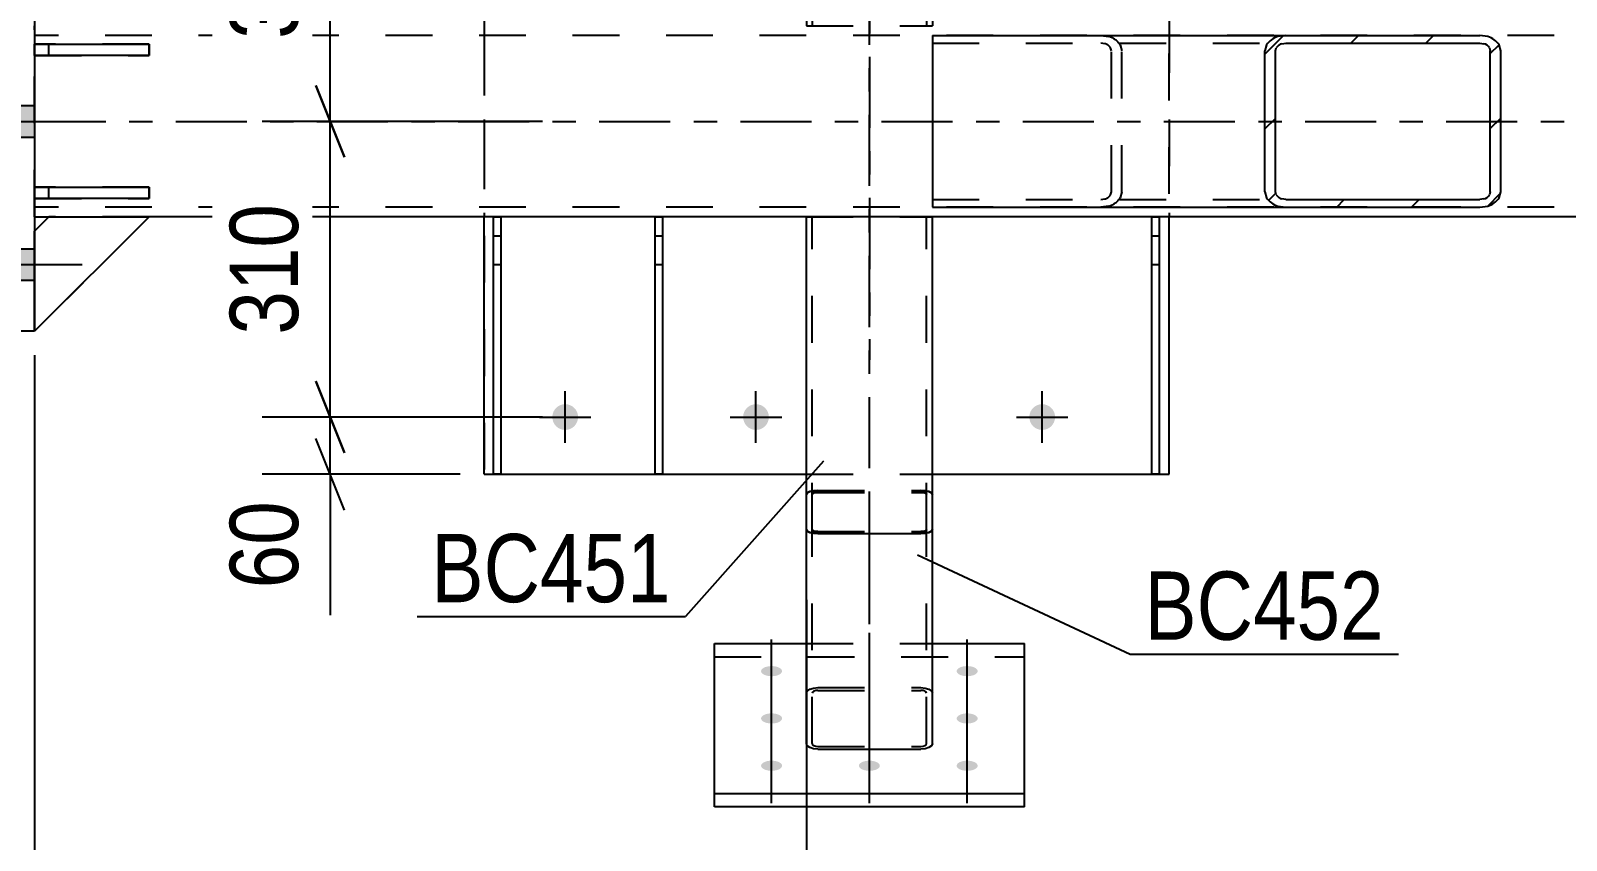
# Model space of a CAD drawing. Header units: millimetres. Extents: x -93 to 748, y -457 to 137.
# Drawn here: x -57.6 to 6.8, y -264.8 to -230.8 of the extents above; entities that cross this region are included whole.
import ezdxf

# ---------------------------------------------------------------- set-up
doc = ezdxf.new("R2010")
doc.units = ezdxf.units.MM
doc.linetypes.add('DXK_LINE_DOT2', pattern=[3.9198, 1.9599, -1.9599])
doc.linetypes.add('DXK_LINE_DOT3', pattern=[5.9187, 2.979, -0.9799, 0.9799, -0.9799])
doc.styles.add('Arial Narrow', font='ARIALN.TTF', dxfattribs={"height": 0.2})

# ---------------------------------------------------------------- blocks, each defined once
blk = doc.blocks.new('Part-761532223-5512 - 5498')
at = {"color": 7, "linetype": 'DXK_LINE_DOT2'}
for p, q in [((-57.423, -238.61), (-57.423, -230.61)), ((676.577, -231.01), (-57.423, -231.01)), ((676.577, -238.21), (-57.423, -238.21)), ((-52.622, -238.61), (-56.822, -238.61))]:
    blk.add_line(p, q, dxfattribs=at)
at = {"color": 7, "linetype": 'DXK_LINE_DOT3'}
blk.add_line((-57.423, -234.61), (676.577, -234.61), dxfattribs=at)
at = {"color": 2, "linetype": 'Continuous'}
for p, q in [((-57.423, -238.61), (-56.822, -238.61)), ((671.777, -238.61), (-52.622, -238.61))]:
    blk.add_line(p, q, dxfattribs=at)
blk = doc.blocks.new('Part-761532223-5587 - 5498')
at = {"color": 2, "linetype": 'Continuous'}
for p, q in [((-38.177, -249.41), (-38.177, -238.61)), ((-37.857, -249.41), (-37.857, -238.61)), ((-38.177, -240.61), (-37.857, -240.61)), ((-37.857, -249.41), (-38.177, -249.41))]:
    blk.add_line(p, q, dxfattribs=at)
at = {"color": 7, "linetype": 'DXK_LINE_DOT2'}
for p, q in [((-38.177, -238.61), (-37.857, -238.61)), ((-38.177, -239.41), (-37.857, -239.41))]:
    blk.add_line(p, q, dxfattribs=at)
blk = doc.blocks.new('Part-761532223-5541 - 5498')
at = {"color": 7, "linetype": 'DXK_LINE_DOT2'}
for p, q in [((-57.422, -239.21), (-56.822, -238.61)), ((-52.622, -238.61), (-57.422, -243.41)), ((-56.822, -238.61), (-52.622, -238.61)), ((-57.422, -243.41), (-57.422, -239.21))]:
    blk.add_line(p, q, dxfattribs=at)
blk = doc.blocks.new('Part-761532223-5544 - 5498')
at = {"color": 2, "linetype": 'Continuous'}
for p, q in [((-57.422, -239.21), (-56.822, -238.61)), ((-52.622, -238.61), (-57.422, -243.41)), ((-56.822, -238.61), (-52.622, -238.61)), ((-57.422, -243.41), (-57.422, -239.21))]:
    blk.add_line(p, q, dxfattribs=at)
blk = doc.blocks.new('Part-761532223-5547 - 5498')
at = {"color": 7, "linetype": 'DXK_LINE_DOT2'}
for p, q in [((-57.422, -239.21), (-56.822, -238.61)), ((-52.622, -238.61), (-57.422, -243.41)), ((-56.822, -238.61), (-52.622, -238.61)), ((-57.422, -243.41), (-57.422, -239.21))]:
    blk.add_line(p, q, dxfattribs=at)
blk = doc.blocks.new('Part-761532223-5548 - 5498')
at = {"color": 2, "linetype": 'Continuous'}
for p, q in [((-57.422, -237.37), (-52.622, -237.37)), ((-57.422, -237.85), (-57.422, -237.37)), ((-52.622, -237.37), (-52.622, -237.85)), ((-52.622, -237.85), (-57.422, -237.85))]:
    blk.add_line(p, q, dxfattribs=at)
at = {"color": 7, "linetype": 'DXK_LINE_DOT2'}
blk.add_line((-56.822, -237.85), (-56.822, -237.37), dxfattribs=at)
blk = doc.blocks.new('Part-761532223-5660 - 5498')
at = {"color": 2, "linetype": 'Continuous'}
for p, q in [((-38.577, -219.81), (-38.577, -219.81)), ((-38.577, -219.81), (-38.577, -230.61)), ((-38.577, -219.81), (-38.177, -219.81)), ((-37.857, -219.81), (-31.399, -219.81)), ((-31.079, -219.81), (-25.063, -219.81)), ((-19.783, -219.81), (-10.578, -219.81)), ((-10.258, -219.81), (-9.858, -219.81)), ((-9.858, -219.81), (-9.858, -230.61)), ((-38.577, -249.41), (-38.577, -238.61)), ((-9.858, -249.41), (-9.858, -238.61)), ((-38.577, -249.41), (-38.577, -249.41)), ((-38.577, -249.41), (-38.177, -249.41)), ((-37.857, -249.41), (-31.399, -249.41)), ((-31.079, -249.41), (-25.063, -249.41)), ((-19.783, -249.41), (-10.578, -249.41)), ((-10.258, -249.41), (-9.858, -249.41))]:
    blk.add_line(p, q, dxfattribs=at)
at = {"color": 7, "linetype": 'DXK_LINE_DOT2'}
for p, q in [((-38.577, -219.81), (-38.577, -249.41)), ((-38.577, -219.81), (-38.577, -219.81)), ((-38.177, -219.81), (-37.857, -219.81)), ((-31.399, -219.81), (-31.079, -219.81)), ((-25.063, -219.81), (-19.783, -219.81)), ((-10.578, -219.81), (-10.258, -219.81)), ((-9.858, -249.41), (-9.858, -219.81)), ((-38.577, -230.61), (-38.577, -238.61)), ((-9.858, -230.61), (-9.858, -238.61)), ((-38.577, -249.41), (-38.577, -249.41)), ((-38.177, -249.41), (-37.857, -249.41)), ((-31.399, -249.41), (-31.079, -249.41)), ((-25.063, -249.41), (-19.783, -249.41)), ((-10.578, -249.41), (-10.258, -249.41))]:
    blk.add_line(p, q, dxfattribs=at)
blk = doc.blocks.new('Part-761532223-5549 - 5498')
at = {"color": 2, "linetype": 'Continuous'}
for p, q in [((-57.422, -231.37), (-52.622, -231.37)), ((-57.422, -231.85), (-57.422, -231.37)), ((-52.622, -231.37), (-52.622, -231.85)), ((-52.622, -231.85), (-57.422, -231.85))]:
    blk.add_line(p, q, dxfattribs=at)
at = {"color": 7, "linetype": 'DXK_LINE_DOT2'}
blk.add_line((-56.822, -231.85), (-56.822, -231.37), dxfattribs=at)
blk = doc.blocks.new('Part-761532223-5550 - 5498')
at = {"color": 7, "linetype": 'DXK_LINE_DOT2'}
for p, q in [((-52.622, -237.37), (-57.422, -237.37)), ((-57.422, -237.37), (-57.422, -237.85)), ((-56.822, -237.85), (-56.822, -237.37)), ((-52.622, -237.85), (-52.622, -237.37)), ((-57.422, -237.85), (-52.622, -237.85))]:
    blk.add_line(p, q, dxfattribs=at)
blk = doc.blocks.new('Part-761532223-5551 - 5498')
at = {"color": 7, "linetype": 'DXK_LINE_DOT2'}
for p, q in [((-52.622, -231.37), (-57.422, -231.37)), ((-57.422, -231.37), (-57.422, -231.85)), ((-56.822, -231.85), (-56.822, -231.37)), ((-52.622, -231.85), (-52.622, -231.37)), ((-57.422, -231.85), (-52.622, -231.85))]:
    blk.add_line(p, q, dxfattribs=at)
blk = doc.blocks.new('Part-761532223-5631 - 5498')
at = {"color": 7, "linetype": 'DXK_LINE_DOT3'}
blk.add_line((-22.423, -208.229), (-22.423, -244.61), dxfattribs=at)
at = {"color": 2, "linetype": 'Continuous'}
for p, q in [((-25.063, -217.488), (-25.027, -217.425)), ((-25.063, -217.488), (-25.063, -230.61)), ((-25.027, -217.425), (-24.922, -217.372)), ((-24.922, -217.372), (-24.767, -217.336)), ((-24.767, -217.336), (-24.583, -217.324)), ((-24.583, -217.324), (-20.263, -217.324)), ((-20.263, -217.324), (-20.079, -217.336)), ((-20.079, -217.336), (-19.924, -217.372)), ((-19.924, -217.372), (-19.82, -217.425)), ((-19.82, -217.425), (-19.783, -217.488)), ((-19.783, -217.488), (-19.783, -230.61))]:
    blk.add_line(p, q, dxfattribs=at)
at = {"color": 7, "linetype": 'DXK_LINE_DOT2'}
for p, q in [((-24.805, -217.457), (-24.823, -217.488)), ((-24.823, -217.488), (-24.823, -230.61)), ((-24.753, -217.43), (-24.805, -217.457)), ((-24.675, -217.412), (-24.753, -217.43)), ((-24.583, -217.406), (-24.675, -217.412)), ((-24.583, -217.406), (-20.263, -217.406)), ((-20.171, -217.412), (-20.263, -217.406)), ((-20.093, -217.43), (-20.171, -217.412)), ((-20.041, -217.457), (-20.093, -217.43)), ((-20.023, -217.488), (-20.041, -217.457)), ((-20.023, -217.488), (-20.023, -230.61)), ((-25.027, -219.032), (-25.063, -218.969)), ((-24.922, -219.086), (-25.027, -219.032)), ((-24.767, -219.121), (-24.922, -219.086)), ((-24.823, -218.969), (-24.805, -219.001)), ((-24.805, -219.001), (-24.753, -219.028)), ((-24.583, -219.134), (-24.767, -219.121)), ((-24.753, -219.028), (-24.675, -219.045)), ((-24.675, -219.045), (-24.583, -219.052)), ((-24.583, -219.052), (-20.263, -219.052)), ((-24.583, -219.134), (-20.263, -219.134)), ((-20.263, -219.052), (-20.171, -219.045)), ((-20.079, -219.121), (-20.263, -219.134)), ((-20.171, -219.045), (-20.093, -219.028)), ((-20.093, -219.028), (-20.079, -219.02)), ((-20.079, -219.02), (-20.041, -219.001)), ((-19.924, -219.086), (-20.079, -219.121)), ((-20.041, -219.001), (-20.023, -218.969)), ((-19.82, -219.032), (-19.924, -219.086)), ((-19.783, -218.969), (-19.82, -219.032)), ((-25.063, -230.61), (-19.783, -230.61))]:
    blk.add_line(p, q, dxfattribs=at)
blk = doc.blocks.new('Part-761532223-5582 - 5498')
at = {"color": 2, "linetype": 'Continuous'}
for p, q in [((-10.578, -249.41), (-10.578, -238.61)), ((-10.258, -249.41), (-10.258, -238.61)), ((-10.578, -240.61), (-10.258, -240.61)), ((-10.258, -249.41), (-10.578, -249.41))]:
    blk.add_line(p, q, dxfattribs=at)
at = {"color": 7, "linetype": 'DXK_LINE_DOT2'}
for p, q in [((-10.578, -238.61), (-10.258, -238.61)), ((-10.578, -239.41), (-10.258, -239.41))]:
    blk.add_line(p, q, dxfattribs=at)
blk = doc.blocks.new('Part-761532223-5592 - 5498')
at = {"color": 2, "linetype": 'Continuous'}
for p, q in [((-31.399, -249.41), (-31.399, -238.61)), ((-31.079, -249.41), (-31.079, -238.61)), ((-31.399, -240.61), (-31.079, -240.61)), ((-31.079, -249.41), (-31.399, -249.41))]:
    blk.add_line(p, q, dxfattribs=at)
at = {"color": 7, "linetype": 'DXK_LINE_DOT2'}
for p, q in [((-31.399, -238.61), (-31.079, -238.61)), ((-31.399, -239.41), (-31.079, -239.41))]:
    blk.add_line(p, q, dxfattribs=at)
blk = doc.blocks.new('Part-761532223-5610 - 5498')
at = {"color": 2, "linetype": 'Continuous'}
for p, q in [((-28.923, -256.503), (-25.063, -256.503)), ((-28.923, -263.351), (-28.923, -256.503)), ((-19.783, -256.503), (-15.923, -256.503)), ((-15.923, -263.351), (-15.923, -256.503)), ((-28.923, -262.791), (-15.923, -262.791)), ((-15.923, -263.351), (-28.923, -263.351))]:
    blk.add_line(p, q, dxfattribs=at)
at = {"color": 7, "linetype": 'DXK_LINE_DOT2'}
for p, q in [((-25.063, -256.503), (-19.783, -256.503)), ((-28.923, -257.063), (-15.923, -257.063))]:
    blk.add_line(p, q, dxfattribs=at)
blk = doc.blocks.new('Part-761532223-5616 - 5498')
at = {"color": 7, "linetype": 'DXK_LINE_DOT2'}
for p, q in [((-25.027, -250.187), (-25.063, -250.25)), ((-25.063, -251.731), (-25.063, -250.25)), ((-24.922, -250.134), (-25.027, -250.187)), ((-24.767, -250.098), (-24.922, -250.134)), ((-24.823, -250.25), (-24.805, -250.219)), ((-24.823, -260.704), (-24.823, -250.25)), ((-24.805, -250.219), (-24.753, -250.192)), ((-24.583, -250.086), (-24.767, -250.098)), ((-24.753, -250.192), (-24.675, -250.174)), ((-24.675, -250.174), (-24.583, -250.168)), ((-24.583, -250.086), (-20.263, -250.086)), ((-24.583, -250.168), (-20.263, -250.168)), ((-20.079, -250.098), (-20.263, -250.086)), ((-20.263, -250.168), (-20.171, -250.174)), ((-20.171, -250.174), (-20.093, -250.192)), ((-20.093, -250.192), (-20.041, -250.219)), ((-19.924, -250.134), (-20.079, -250.098)), ((-20.041, -250.219), (-20.023, -250.25)), ((-20.023, -260.704), (-20.023, -250.25)), ((-19.82, -250.187), (-19.924, -250.134)), ((-19.783, -250.25), (-19.82, -250.187)), ((-19.783, -251.731), (-19.783, -250.25)), ((-24.805, -251.763), (-24.823, -251.731)), ((-20.023, -251.731), (-20.041, -251.763)), ((-24.753, -251.79), (-24.805, -251.763)), ((-24.675, -251.807), (-24.753, -251.79)), ((-24.583, -251.814), (-24.675, -251.807)), ((-24.583, -251.814), (-20.263, -251.814)), ((-20.171, -251.807), (-20.263, -251.814)), ((-20.093, -251.79), (-20.171, -251.807)), ((-20.041, -251.763), (-20.093, -251.79)), ((-25.063, -258.59), (-25.027, -258.5)), ((-25.027, -258.5), (-24.922, -258.423)), ((-24.922, -258.423), (-24.767, -258.372)), ((-24.805, -258.545), (-24.823, -258.59)), ((-24.753, -258.506), (-24.805, -258.545)), ((-24.767, -258.372), (-24.583, -258.355)), ((-24.675, -258.481), (-24.753, -258.506)), ((-24.583, -258.472), (-24.675, -258.481)), ((-24.583, -258.355), (-20.263, -258.355)), ((-24.583, -258.472), (-20.263, -258.472)), ((-20.263, -258.355), (-20.079, -258.372)), ((-20.171, -258.481), (-20.263, -258.472)), ((-20.093, -258.506), (-20.171, -258.481)), ((-20.093, -258.506), (-20.079, -258.517)), ((-20.079, -258.372), (-19.924, -258.423)), ((-20.079, -258.517), (-20.041, -258.545)), ((-20.023, -258.59), (-20.041, -258.545)), ((-19.924, -258.423), (-19.82, -258.5)), ((-19.82, -258.5), (-19.783, -258.59)), ((-24.823, -260.704), (-24.805, -260.749)), ((-24.805, -260.749), (-24.753, -260.788)), ((-20.093, -260.788), (-20.041, -260.749)), ((-20.041, -260.749), (-20.023, -260.704)), ((-24.753, -260.788), (-24.675, -260.813)), ((-24.675, -260.813), (-24.583, -260.822)), ((-24.583, -260.822), (-20.263, -260.822)), ((-20.263, -260.822), (-20.171, -260.813)), ((-20.171, -260.813), (-20.093, -260.788))]:
    blk.add_line(p, q, dxfattribs=at)
at = {"color": 7, "linetype": 'DXK_LINE_DOT3'}
blk.add_line((-22.423, -259.647), (-22.423, -250.991), dxfattribs=at)
at = {"color": 2, "linetype": 'Continuous'}
for p, q in [((-25.063, -260.704), (-25.063, -251.731)), ((-25.063, -251.731), (-25.027, -251.794)), ((-19.82, -251.794), (-19.783, -251.731)), ((-19.783, -260.704), (-19.783, -251.731)), ((-25.027, -251.794), (-24.922, -251.848)), ((-24.922, -251.848), (-24.767, -251.883)), ((-24.767, -251.883), (-24.583, -251.896)), ((-24.583, -251.896), (-20.263, -251.896)), ((-20.263, -251.896), (-20.079, -251.883)), ((-20.079, -251.883), (-19.924, -251.848)), ((-19.924, -251.848), (-19.82, -251.794)), ((-25.027, -260.794), (-25.063, -260.704)), ((-19.783, -260.704), (-19.82, -260.794)), ((-24.922, -260.871), (-25.027, -260.794)), ((-24.767, -260.922), (-24.922, -260.871)), ((-24.583, -260.939), (-24.767, -260.922)), ((-24.583, -260.939), (-20.263, -260.939)), ((-20.079, -260.922), (-20.263, -260.939)), ((-19.924, -260.871), (-20.079, -260.922)), ((-19.82, -260.794), (-19.924, -260.871))]:
    blk.add_line(p, q, dxfattribs=at)
blk = doc.blocks.new('Part-761532223-5621 - 5498')
at = {"color": 7, "linetype": 'DXK_LINE_DOT3'}
blk.add_line((-22.423, -260.991), (-22.423, -224.61), dxfattribs=at)
at = {"color": 2, "linetype": 'Continuous'}
for p, q in [((-25.063, -251.731), (-25.063, -238.61)), ((-19.783, -251.731), (-19.783, -238.61)), ((-25.027, -251.794), (-25.063, -251.731)), ((-19.783, -251.731), (-19.82, -251.794)), ((-24.922, -251.848), (-25.027, -251.794)), ((-24.767, -251.883), (-24.922, -251.848)), ((-24.583, -251.896), (-24.767, -251.883)), ((-24.583, -251.896), (-20.263, -251.896)), ((-20.079, -251.883), (-20.263, -251.896)), ((-19.924, -251.848), (-20.079, -251.883)), ((-19.82, -251.794), (-19.924, -251.848))]:
    blk.add_line(p, q, dxfattribs=at)
at = {"color": 7, "linetype": 'DXK_LINE_DOT2'}
for p, q in [((-25.063, -238.61), (-19.783, -238.61)), ((-24.823, -251.731), (-24.823, -238.61)), ((-20.023, -251.731), (-20.023, -238.61)), ((-25.063, -250.25), (-25.027, -250.187)), ((-25.027, -250.187), (-24.922, -250.134)), ((-24.922, -250.134), (-24.767, -250.098)), ((-24.805, -250.219), (-24.823, -250.25)), ((-24.753, -250.192), (-24.805, -250.219)), ((-24.767, -250.098), (-24.583, -250.086)), ((-24.675, -250.174), (-24.753, -250.192)), ((-24.583, -250.168), (-24.675, -250.174)), ((-24.583, -250.086), (-20.263, -250.086)), ((-24.583, -250.168), (-20.263, -250.168)), ((-20.263, -250.086), (-20.079, -250.098)), ((-20.171, -250.174), (-20.263, -250.168)), ((-20.093, -250.192), (-20.171, -250.174)), ((-20.041, -250.219), (-20.093, -250.192)), ((-20.079, -250.098), (-19.924, -250.134)), ((-20.023, -250.25), (-20.041, -250.219)), ((-19.924, -250.134), (-19.82, -250.187)), ((-19.82, -250.187), (-19.783, -250.25)), ((-24.823, -251.731), (-24.805, -251.763)), ((-20.041, -251.763), (-20.023, -251.731)), ((-24.805, -251.763), (-24.753, -251.79)), ((-24.753, -251.79), (-24.675, -251.807)), ((-24.675, -251.807), (-24.583, -251.814)), ((-24.583, -251.814), (-20.263, -251.814)), ((-20.263, -251.814), (-20.171, -251.807)), ((-20.171, -251.807), (-20.093, -251.79)), ((-20.093, -251.79), (-20.041, -251.763))]:
    blk.add_line(p, q, dxfattribs=at)
blk = doc.blocks.new('Part-761532223-5648 - 5498')
at = {"color": 2, "linetype": 'Continuous'}
for p, q in [((-58.423, -225.81), (-57.423, -225.81)), ((-58.423, -243.41), (-58.423, -225.81)), ((-57.423, -225.81), (-57.423, -243.41)), ((-57.423, -243.41), (-58.423, -243.41))]:
    blk.add_line(p, q, dxfattribs=at)
blk = doc.blocks.new('Part-761532223-5715 - 5498')
at = {"linetype": 'Continuous'}
h = blk.add_hatch(dxfattribs=at)
h.set_pattern_fill('', scale=0.7, style=0, pattern_type=0)
h.set_pattern_definition([(45, (3.5056, -238.161), (-1.57154, 1.57154), [])])
h.paths.add_polyline_path([(3.169, -238.21), (3.506, -238.161), (3.791, -238.022), (3.981, -237.815), (4.048, -237.57), (4.048, -231.65), (3.981, -231.405), (3.791, -231.197), (3.506, -231.059), (3.169, -231.01), (-4.957, -231.01), (-5.293, -231.059), (-5.578, -231.197), (-5.769, -231.405), (-5.836, -231.65), (-5.836, -237.57), (-5.769, -237.815), (-5.578, -238.022), (-5.293, -238.161), (-4.957, -238.21)])
h.paths.add_polyline_path([(-5.125, -237.865), (-5.268, -237.796), (-5.363, -237.692), (-5.397, -237.57), (-5.397, -231.65), (-5.363, -231.527), (-5.268, -231.424), (-5.125, -231.354), (-4.957, -231.33), (3.169, -231.33), (3.338, -231.354), (3.48, -231.424), (3.575, -231.527), (3.609, -231.65), (3.609, -237.57), (3.575, -237.692), (3.48, -237.796), (3.338, -237.865), (3.169, -237.89), (-4.957, -237.89)])
at = {"color": 2, "linetype": 'Continuous'}
for p, q in [((-19.782, -231.01), (-19.782, -238.21)), ((-19.782, -231.01), (-4.957, -231.01)), ((-4.957, -231.01), (-5.293, -231.059)), ((-4.957, -231.01), (3.169, -231.01)), ((3.506, -231.059), (3.169, -231.01)), ((-5.769, -231.405), (-5.836, -231.65)), ((-5.836, -237.57), (-5.836, -231.65)), ((-5.397, -231.65), (-5.363, -231.527)), ((-5.397, -237.57), (-5.397, -231.65)), ((-5.125, -231.354), (-4.957, -231.33)), ((-4.957, -231.33), (3.169, -231.33)), ((3.169, -231.33), (3.338, -231.354)), ((3.575, -231.527), (3.609, -231.65)), ((3.609, -237.57), (3.609, -231.65)), ((4.048, -231.65), (3.981, -231.405)), ((4.048, -237.57), (4.048, -231.65)), ((-5.836, -237.57), (-5.769, -237.815)), ((-5.363, -237.692), (-5.397, -237.57)), ((3.609, -237.57), (3.575, -237.692)), ((3.981, -237.815), (4.048, -237.57)), ((-19.782, -238.21), (-4.957, -238.21)), ((-5.293, -238.161), (-4.957, -238.21)), ((-4.957, -237.89), (-5.125, -237.865)), ((-4.957, -237.89), (3.169, -237.89)), ((-4.957, -238.21), (3.169, -238.21)), ((3.338, -237.865), (3.169, -237.89)), ((3.169, -238.21), (3.506, -238.161))]:
    blk.add_line(p, q, dxfattribs=at)
at = {"color": 7, "linetype": 'DXK_LINE_DOT2'}
for p, q in [((-12.716, -231.01), (-12.38, -231.059)), ((-4.957, -231.01), (3.169, -231.01)), ((-19.782, -231.33), (3.169, -231.33)), ((-12.548, -231.354), (-12.716, -231.33)), ((-12.277, -231.65), (-12.31, -231.527)), ((-12.277, -237.57), (-12.277, -231.65)), ((-11.905, -231.405), (-11.838, -231.65)), ((-11.838, -237.57), (-11.838, -231.65)), ((-12.31, -237.692), (-12.277, -237.57)), ((-11.838, -237.57), (-11.905, -237.815)), ((-19.782, -237.89), (3.169, -237.89)), ((-12.716, -237.89), (-12.548, -237.865)), ((-12.38, -238.161), (-12.716, -238.21)), ((-4.957, -238.21), (3.169, -238.21))]:
    blk.add_line(p, q, dxfattribs=at)
for centre, radius, start, end in [((-12.582, -231.835), 0.802, 32.41044, 75.44527), ((-12.649, -231.742), 0.401, 32.41044, 75.44527), ((-12.649, -237.477), 0.401, 284.55473, 327.58956), ((-12.582, -237.385), 0.802, 284.55473, 327.58956)]:
    blk.add_arc(centre, radius, start, end, dxfattribs=at)
at = {"color": 2, "linetype": 'Continuous'}
for centre, radius, start, end in [((-5.092, -231.835), 0.802, 104.55473, 147.58956), ((3.304, -231.835), 0.802, 32.41044, 75.44527), ((-5.025, -231.742), 0.401, 104.55473, 147.58956), ((3.237, -231.742), 0.401, 32.41044, 75.44527), ((-5.092, -237.385), 0.802, 212.41044, 255.44527), ((-5.025, -237.477), 0.401, 212.41044, 255.44527), ((3.237, -237.477), 0.401, 284.55473, 327.58956), ((3.304, -237.385), 0.802, 284.55473, 327.58956)]:
    blk.add_arc(centre, radius, start, end, dxfattribs=at)
blk = doc.blocks.new('Bolt-761532223-5725 - 5498')
at = {"linetype": 'Continuous'}
for points in [[(-57.423, -229.27), (-57.423, -227.95), (-58.423, -227.95), (-58.423, -229.27)], [(-57.423, -229.27), (-57.423, -227.95), (-58.423, -227.95), (-58.423, -229.27)], [(-57.423, -229.27), (-57.423, -227.95), (-58.423, -227.95), (-58.423, -229.27)], [(-57.423, -229.27), (-57.423, -227.95), (-58.423, -227.95), (-58.423, -229.27)], [(-57.423, -235.27), (-57.423, -233.95), (-58.423, -233.95), (-58.423, -235.27)], [(-57.423, -235.27), (-57.423, -233.95), (-58.423, -233.95), (-58.423, -235.27)], [(-57.423, -241.27), (-57.423, -239.95), (-58.423, -239.95), (-58.423, -241.27)], [(-57.423, -241.27), (-57.423, -239.95), (-58.423, -239.95), (-58.423, -241.27)], [(-57.423, -241.27), (-57.423, -239.95), (-58.423, -239.95), (-58.423, -241.27)], [(-57.423, -241.27), (-57.423, -239.95), (-58.423, -239.95), (-58.423, -241.27)]]:
    blk.add_hatch(color=1, dxfattribs=at).paths.add_polyline_path(points)
at = {"color": 1, "linetype": 'Continuous'}
for p, q in [((-58.423, -227.95), (-57.423, -227.95)), ((-58.423, -227.95), (-57.423, -227.95)), ((-58.423, -227.95), (-57.423, -227.95)), ((-58.423, -227.95), (-57.423, -227.95)), ((-60.183, -228.61), (-55.423, -228.61)), ((-60.183, -228.61), (-55.423, -228.61)), ((-60.183, -228.61), (-55.423, -228.61)), ((-60.183, -228.61), (-55.423, -228.61)), ((-58.423, -229.27), (-57.423, -229.27)), ((-58.423, -229.27), (-57.423, -229.27)), ((-58.423, -229.27), (-57.423, -229.27)), ((-58.423, -229.27), (-57.423, -229.27)), ((-58.423, -233.95), (-57.423, -233.95)), ((-58.423, -233.95), (-57.423, -233.95)), ((-60.183, -234.61), (-55.423, -234.61)), ((-60.183, -234.61), (-55.423, -234.61)), ((-58.423, -235.27), (-57.423, -235.27)), ((-58.423, -235.27), (-57.423, -235.27)), ((-58.423, -239.95), (-57.423, -239.95)), ((-58.423, -239.95), (-57.423, -239.95)), ((-58.423, -239.95), (-57.423, -239.95)), ((-58.423, -239.95), (-57.423, -239.95)), ((-60.183, -240.61), (-55.423, -240.61)), ((-60.183, -240.61), (-55.423, -240.61)), ((-60.183, -240.61), (-55.423, -240.61)), ((-60.183, -240.61), (-55.423, -240.61)), ((-58.423, -241.27), (-57.423, -241.27)), ((-58.423, -241.27), (-57.423, -241.27)), ((-58.423, -241.27), (-57.423, -241.27)), ((-58.423, -241.27), (-57.423, -241.27))]:
    blk.add_line(p, q, dxfattribs=at)
blk = doc.blocks.new('Bolt-761532223-5730 - 5498')
at = {"linetype": 'Continuous'}
for points in [[(-35.177, -246.47, -1), (-35.177, -247.55, -1)], [(-27.177, -246.47, -1), (-27.177, -247.55, -1)], [(-15.177, -246.47, -1), (-15.177, -247.55, -1)]]:
    blk.add_hatch(color=1, dxfattribs=at).paths.add_polyline_path(points)
at = {"color": 1, "linetype": 'Continuous'}
for p, q in [((-35.177, -248.09), (-35.177, -245.93)), ((-27.177, -248.09), (-27.177, -245.93)), ((-15.177, -248.09), (-15.177, -245.93)), ((-36.257, -247.01), (-34.097, -247.01)), ((-28.257, -247.01), (-26.097, -247.01)), ((-16.257, -247.01), (-14.097, -247.01))]:
    blk.add_line(p, q, dxfattribs=at)
blk = doc.blocks.new('Bolt-761532223-5747 - 5498')
at = {"linetype": 'Continuous'}
for points in [[(-26.523, -257.877), (-26.615, -257.872), (-26.702, -257.858), (-26.782, -257.836), (-26.85, -257.806), (-26.904, -257.77), (-26.942, -257.73), (-26.961, -257.686), (-26.961, -257.642), (-26.942, -257.598), (-26.904, -257.558), (-26.85, -257.522), (-26.782, -257.492), (-26.702, -257.47), (-26.615, -257.456), (-26.523, -257.451), (-26.432, -257.456), (-26.344, -257.47), (-26.264, -257.492), (-26.196, -257.522), (-26.142, -257.558), (-26.105, -257.598), (-26.085, -257.642), (-26.085, -257.686), (-26.105, -257.73), (-26.142, -257.77), (-26.196, -257.806), (-26.264, -257.836), (-26.344, -257.858), (-26.432, -257.872)], [(-18.323, -257.877), (-18.415, -257.872), (-18.502, -257.858), (-18.582, -257.836), (-18.65, -257.806), (-18.704, -257.77), (-18.742, -257.73), (-18.761, -257.686), (-18.761, -257.642), (-18.742, -257.598), (-18.704, -257.558), (-18.65, -257.522), (-18.582, -257.492), (-18.502, -257.47), (-18.415, -257.456), (-18.323, -257.451), (-18.232, -257.456), (-18.144, -257.47), (-18.064, -257.492), (-17.996, -257.522), (-17.942, -257.558), (-17.905, -257.598), (-17.885, -257.642), (-17.885, -257.686), (-17.905, -257.73), (-17.942, -257.77), (-17.996, -257.806), (-18.064, -257.836), (-18.144, -257.858), (-18.232, -257.872)], [(-26.523, -259.86), (-26.615, -259.855), (-26.702, -259.841), (-26.782, -259.819), (-26.85, -259.789), (-26.904, -259.753), (-26.942, -259.713), (-26.961, -259.669), (-26.961, -259.625), (-26.942, -259.581), (-26.904, -259.541), (-26.85, -259.505), (-26.782, -259.475), (-26.702, -259.453), (-26.615, -259.439), (-26.523, -259.434), (-26.432, -259.439), (-26.344, -259.453), (-26.264, -259.475), (-26.196, -259.505), (-26.142, -259.541), (-26.105, -259.581), (-26.085, -259.625), (-26.085, -259.669), (-26.105, -259.713), (-26.142, -259.753), (-26.196, -259.789), (-26.264, -259.819), (-26.344, -259.841), (-26.432, -259.855)], [(-18.323, -259.86), (-18.415, -259.855), (-18.502, -259.841), (-18.582, -259.819), (-18.65, -259.789), (-18.704, -259.753), (-18.742, -259.713), (-18.761, -259.669), (-18.761, -259.625), (-18.742, -259.581), (-18.704, -259.541), (-18.65, -259.505), (-18.582, -259.475), (-18.502, -259.453), (-18.415, -259.439), (-18.323, -259.434), (-18.232, -259.439), (-18.144, -259.453), (-18.064, -259.475), (-17.996, -259.505), (-17.942, -259.541), (-17.905, -259.581), (-17.885, -259.625), (-17.885, -259.669), (-17.905, -259.713), (-17.942, -259.753), (-17.996, -259.789), (-18.064, -259.819), (-18.144, -259.841), (-18.232, -259.855)], [(-26.523, -261.843), (-26.615, -261.838), (-26.702, -261.824), (-26.782, -261.802), (-26.85, -261.772), (-26.904, -261.736), (-26.942, -261.696), (-26.961, -261.652), (-26.961, -261.608), (-26.942, -261.564), (-26.904, -261.524), (-26.85, -261.488), (-26.782, -261.458), (-26.702, -261.436), (-26.615, -261.422), (-26.523, -261.417), (-26.432, -261.422), (-26.344, -261.436), (-26.264, -261.458), (-26.196, -261.488), (-26.142, -261.524), (-26.105, -261.564), (-26.085, -261.608), (-26.085, -261.652), (-26.105, -261.696), (-26.142, -261.736), (-26.196, -261.772), (-26.264, -261.802), (-26.344, -261.824), (-26.432, -261.838)], [(-22.423, -261.843), (-22.515, -261.838), (-22.602, -261.824), (-22.682, -261.802), (-22.75, -261.772), (-22.804, -261.736), (-22.842, -261.696), (-22.861, -261.652), (-22.861, -261.608), (-22.842, -261.564), (-22.804, -261.524), (-22.75, -261.488), (-22.682, -261.458), (-22.602, -261.436), (-22.515, -261.422), (-22.423, -261.417), (-22.332, -261.422), (-22.244, -261.436), (-22.164, -261.458), (-22.096, -261.488), (-22.042, -261.524), (-22.005, -261.564), (-21.985, -261.608), (-21.985, -261.652), (-22.005, -261.696), (-22.042, -261.736), (-22.096, -261.772), (-22.164, -261.802), (-22.244, -261.824), (-22.332, -261.838)], [(-18.323, -261.843), (-18.415, -261.838), (-18.502, -261.824), (-18.582, -261.802), (-18.65, -261.772), (-18.704, -261.736), (-18.742, -261.696), (-18.761, -261.652), (-18.761, -261.608), (-18.742, -261.564), (-18.704, -261.524), (-18.65, -261.488), (-18.582, -261.458), (-18.502, -261.436), (-18.415, -261.422), (-18.323, -261.417), (-18.232, -261.422), (-18.144, -261.436), (-18.064, -261.458), (-17.996, -261.488), (-17.942, -261.524), (-17.905, -261.564), (-17.885, -261.608), (-17.885, -261.652), (-17.905, -261.696), (-17.942, -261.736), (-17.996, -261.772), (-18.064, -261.802), (-18.144, -261.824), (-18.232, -261.838)]]:
    blk.add_hatch(color=1, dxfattribs=at).paths.add_polyline_path(points)
at = {"color": 1, "linetype": 'Continuous'}
for p, q in [((-26.523, -259.24), (-26.523, -256.334)), ((-18.323, -259.24), (-18.323, -256.334)), ((-26.523, -261.222), (-26.523, -258.317)), ((-18.323, -261.222), (-18.323, -258.317)), ((-26.523, -263.205), (-26.523, -260.3)), ((-22.423, -263.205), (-22.423, -260.3)), ((-18.323, -263.205), (-18.323, -260.3))]:
    blk.add_line(p, q, dxfattribs=at)
at = {"color": 1, "linetype": 'DXK_LINE_DOT2'}
blk.add_line((-22.423, -259.24), (-22.423, -256.334), dxfattribs=at)
blk = doc.blocks.new('StraightDimension-761532223-5765 - 5498')
at = {"color": 7, "linetype": 'Continuous'}
for p, q in [((-57.422, -244.41), (-57.422, -273.718)), ((-25.063, -254.678), (-25.063, -273.718)), ((-55.922, -270.718), (-58.922, -271.918)), ((-26.563, -271.918), (-23.563, -270.718)), ((-57.422, -271.318), (-25.063, -271.318))]:
    blk.add_line(p, q, dxfattribs=at)
at = {"color": 0}
blk.add_wipeout([(-37.9, -270.568), (-37.9, -266.368), (-44.585, -266.368), (-44.585, -270.568)], dxfattribs=at)
at = {"color": 3, "style": 'Arial Narrow'}
blk.add_text('809', height=2.8633, dxfattribs=at).set_placement((-43.985, -269.968))
blk = doc.blocks.new('StraightDimension-761532223-5790 - 5498')
at = {"color": 7, "linetype": 'Continuous'}
blk.add_line((-25.063, -254.678), (-25.063, -273.718), dxfattribs=at)
blk = doc.blocks.new('StraightDimension-761532223-5913 - 5498')
at = {"color": 7, "linetype": 'Continuous'}
for p, q in [((-45.627, -245.51), (-44.427, -248.51)), ((-36.127, -247.01), (-47.877, -247.01)), ((-45.027, -249.41), (-45.027, -247.01)), ((-44.427, -250.91), (-45.627, -247.91)), ((-39.577, -249.41), (-47.877, -249.41)), ((-45.027, -249.41), (-45.027, -255.316)), ((-45.027, -249.41), (-45.027, -255.316))]:
    blk.add_line(p, q, dxfattribs=at)
at = {"color": 0}
blk.add_wipeout([(-45.777, -249.935), (-49.977, -249.935), (-49.977, -254.791), (-45.777, -254.791)], dxfattribs=at)
at = {"color": 3, "style": 'Arial Narrow'}
blk.add_text('60', height=2.8633, rotation=90.00021, dxfattribs=at).set_placement((-46.377, -254.191))
blk = doc.blocks.new('StraightDimension-761532223-5946 - 5498')
at = {"color": 7, "linetype": 'Continuous'}
for p, q in [((-45.627, -233.11), (-44.427, -236.11)), ((-36.127, -234.61), (-47.877, -234.61)), ((-45.027, -247.01), (-45.027, -234.61)), ((-44.427, -248.51), (-45.627, -245.51)), ((-36.127, -247.01), (-47.877, -247.01))]:
    blk.add_line(p, q, dxfattribs=at)
at = {"color": 0}
blk.add_wipeout([(-45.777, -237.468), (-49.977, -237.468), (-49.977, -244.152), (-45.777, -244.152)], dxfattribs=at)
at = {"color": 3, "style": 'Arial Narrow'}
blk.add_text('310', height=2.8633, rotation=90.00021, dxfattribs=at).set_placement((-46.377, -243.552))
blk = doc.blocks.new('StraightDimension-761532223-5967 - 5498')
at = {"color": 7, "linetype": 'Continuous'}
for p, q in [((-45.627, -220.71), (-44.427, -223.71)), ((-36.127, -222.21), (-47.877, -222.21)), ((-45.027, -234.61), (-45.027, -222.21)), ((-44.427, -236.11), (-45.627, -233.11)), ((-36.127, -234.61), (-47.877, -234.61))]:
    blk.add_line(p, q, dxfattribs=at)
at = {"color": 0}
blk.add_wipeout([(-45.777, -225.068), (-49.977, -225.068), (-49.977, -231.752), (-45.777, -231.752)], dxfattribs=at)
at = {"color": 3, "style": 'Arial Narrow'}
blk.add_text('310', height=2.8633, rotation=90.00021, dxfattribs=at).set_placement((-46.377, -231.152))
blk = doc.blocks.new('StraightDimension-761532223-26743 - 5498')
at = {"color": 7, "linetype": 'Continuous'}
blk.add_line((-57.422, -244.41), (-57.422, -284.113), dxfattribs=at)
blk = doc.blocks.new('StraightDimension-761532223-26744 - 5498')
at = {"color": 7, "linetype": 'Continuous'}
for p, q in [((-58.423, -244.41), (-58.423, -284.113)), ((-57.422, -244.41), (-57.422, -284.113)), ((-59.923, -282.313), (-56.923, -281.113)), ((-55.922, -281.113), (-58.922, -282.313)), ((-58.423, -281.713), (-64.329, -281.713)), ((-58.423, -281.713), (-64.329, -281.713)), ((-58.423, -281.713), (-57.422, -281.713))]:
    blk.add_line(p, q, dxfattribs=at)
at = {"color": 0}
blk.add_wipeout([(-58.948, -280.963), (-58.948, -276.763), (-63.804, -276.763), (-63.804, -280.963)], dxfattribs=at)
at = {"color": 3, "style": 'Arial Narrow'}
blk.add_text('25', height=2.8633, dxfattribs=at).set_placement((-63.204, -280.363))
blk = doc.blocks.new('Mark-761532223-5612 - 5498')
at = {"color": 30, "linetype": 'Continuous'}
for p, q in [((-20.404, -252.782), (-11.491, -256.948)), ((-11.491, -256.948), (-0.242, -256.948))]:
    blk.add_line(p, q, dxfattribs=at)
at = {"color": 0}
blk.add_wipeout([(-0.842, -256.348), (-0.842, -253.348), (-10.891, -253.348), (-10.891, -256.348)], dxfattribs=at)
blk.add_wipeout([(-0.842, -256.348), (-0.842, -253.348), (-10.891, -253.348), (-10.891, -256.348)], dxfattribs=at)
at = {"color": 3, "style": 'Arial Narrow'}
blk.add_text('BC452', height=2.8633, dxfattribs=at).set_placement((-10.891, -256.348))
blk = doc.blocks.new('Mark-761532223-5617 - 5498')
at = {"color": 30, "linetype": 'Continuous'}
for p in [(-24.343, -248.856), (-41.387, -255.373)]:
    blk.add_line(p, (-30.138, -255.373), dxfattribs=at)
at = {"color": 0}
blk.add_wipeout([(-30.738, -254.773), (-30.738, -251.773), (-40.787, -251.773), (-40.787, -254.773)], dxfattribs=at)
blk.add_wipeout([(-30.738, -254.773), (-30.738, -251.773), (-40.787, -251.773), (-40.787, -254.773)], dxfattribs=at)
at = {"color": 3, "style": 'Arial Narrow'}
blk.add_text('BC451', height=2.8633, dxfattribs=at).set_placement((-40.787, -254.773))

msp = doc.modelspace()

# ---------------------------------------------------------------- block references
for name in ['Part-761532223-5631 - 5498', 'Part-761532223-5660 - 5498', 'Part-761532223-5621 - 5498', 'Part-761532223-5648 - 5498', 'Bolt-761532223-5725 - 5498', 'Part-761532223-5512 - 5498', 'Part-761532223-5715 - 5498', 'Part-761532223-5549 - 5498', 'Part-761532223-5551 - 5498', 'Part-761532223-5548 - 5498', 'Part-761532223-5550 - 5498', 'Part-761532223-5541 - 5498', 'Part-761532223-5544 - 5498', 'Part-761532223-5547 - 5498', 'Part-761532223-5587 - 5498', 'Part-761532223-5592 - 5498', 'Part-761532223-5582 - 5498', 'Bolt-761532223-5730 - 5498', 'Part-761532223-5616 - 5498', 'Part-761532223-5610 - 5498', 'Bolt-761532223-5747 - 5498']:
    msp.add_blockref(name, (0, 0))

# ---------------------------------------------------------------- next in the draw order: block references
msp.add_blockref('StraightDimension-761532223-5765 - 5498', (0, 0))

# ---------------------------------------------------------------- next in the draw order: block references
for name in ['StraightDimension-761532223-5790 - 5498', 'StraightDimension-761532223-5913 - 5498']:
    msp.add_blockref(name, (0, 0))

# ---------------------------------------------------------------- next in the draw order: block references
msp.add_blockref('StraightDimension-761532223-5946 - 5498', (0, 0))

# ---------------------------------------------------------------- next in the draw order: block references
for name in ['StraightDimension-761532223-5967 - 5498', 'StraightDimension-761532223-26743 - 5498']:
    msp.add_blockref(name, (0, 0))

# ---------------------------------------------------------------- next in the draw order: block references
for name in ['StraightDimension-761532223-26744 - 5498', 'Mark-761532223-5617 - 5498', 'Mark-761532223-5612 - 5498']:
    msp.add_blockref(name, (0, 0))

doc.saveas('drawing.dxf')
